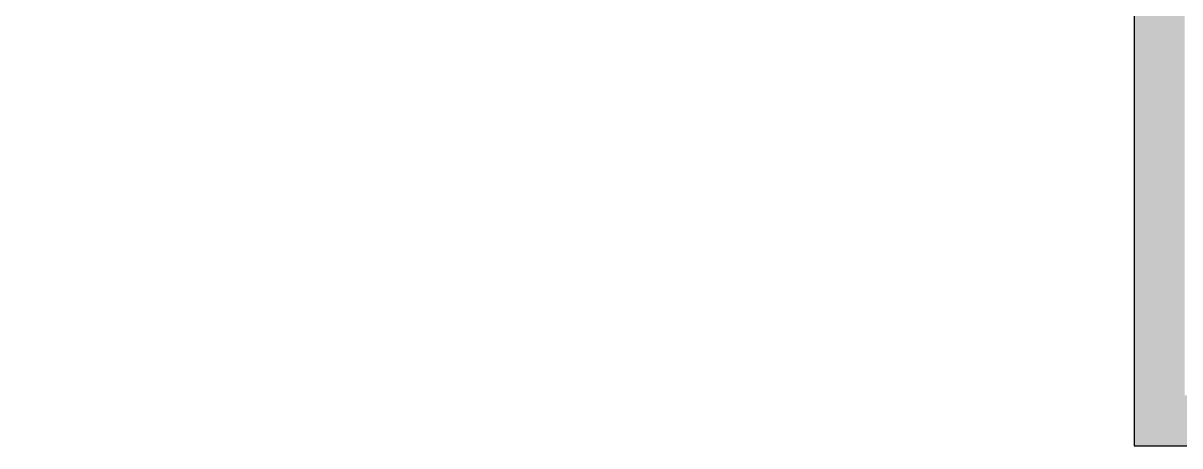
# Model space of a CAD drawing. Header units: millimetres. Extents: x 0 to 157650, y 0 to 89100.
# Drawn here: x 72361 to 79231, y 5530 to 8039 of the extents above; entities that cross this region are included whole.
import ezdxf

# ---------------------------------------------------------------- set-up
doc = ezdxf.new("R2010")
doc.units = ezdxf.units.MM
doc.header["$LTSCALE"] = 150
doc.layers.add('Hatch', color=7, linetype='Continuous', lineweight=18)
doc.layers.add('Visible', color=7, linetype='Continuous', lineweight=25)

msp = doc.modelspace()

# ---------------------------------------------------------------- hatches: boundary and pattern name
at = {"layer": 'Hatch'}
h = msp.add_hatch(dxfattribs=at)
h.set_pattern_fill('AR-CONC', color=256, scale=80.749152, angle=59.99998, style=0)
h.set_pattern_definition([(110, (0, 0), (333.474, 476.2499), [60.562, -666.1805]), (55, (0, 0), (-582.0343, 206.6647), [48.4495, -532.9444]), (160.4514, (27.8, 39.7), (-248.5603, 682.9145), [51.4697, -566.1663]), (106.1842, (-139.86, 80.75), (546.6434, 679.5027), [90.843, -999.271]), (156.6356, (-94.3, 137.4), (-303.843, 1046.913), [77.2045, -849.25]), (51.1841, (-139.9, 80.75), (-303.843, 1046.913), [72.674, -799.417]), (81, (-64.5, 130.5), (522.5535, 254.866), [60.562, -666.1805]), (26, (-64.5, 130.5), (-408.8656, 462.929), [48.4495, -532.9444]), (131.4514, (-21, 151.73), (113.688, 717.795), [51.4697, -566.1663]), (97.49998, (0, 0), (-227.88585, 142.90806), [0, -526.4845, 0, -541.0193, 0, -534.9631]), (67.49998, (0, 0), (-169.602, 343.2088), [0, -308.4618, 0, -514.3721, 0, -203.8916]), (27.49998, (-90.04, -155.95), (231.3015, 364.19987), [0, -201.8729, 0, -629.8434, 0, -835.7537]), (17.5, (-130.4, -225.88), (165.4549, 448.2438), [0, -262.4347, 0, -418.2806, 0, -593.5063])])
h.paths.add_polyline_path([(84958.7, 9130), (84958.7, 9280), (84658.7, 9280), (84658.7, 5830), (79258.7, 5830), (79258.7, 9280), (78958.7, 9280), (78958.7, 9130), (72360.8, 9130), (72360.8, 8830), (72360.8, 8530), (78958.7, 8530), (78958.7, 5530), (84958.7, 5530), (84958.7, 8530), (91556.6, 8530), (91556.6, 9130)])

# ---------------------------------------------------------------- linework, layer by layer
at = {"layer": 'Visible', "color": 9, "true_color": 0xc0c0c0}
for p, q in [((78958.7, 8530), (78958.7, 5530)), ((78958.7, 5530), (84958.7, 5530))]:
    msp.add_line(p, q, dxfattribs=at)

doc.saveas('drawing.dxf')
